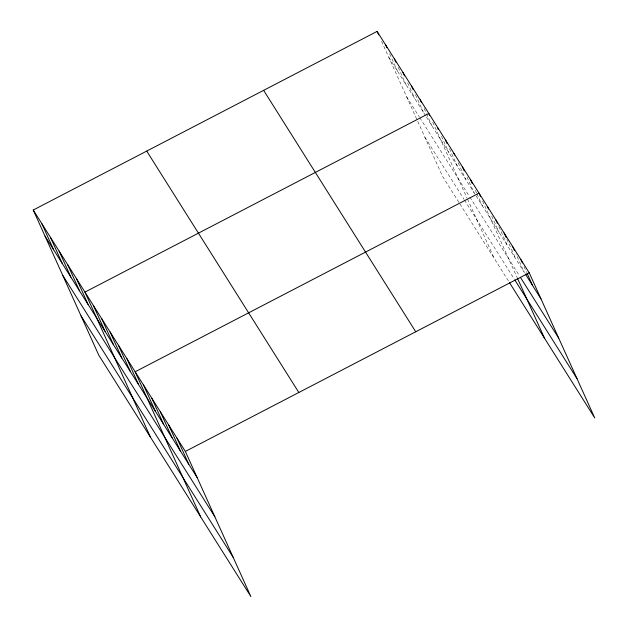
<?xml version="1.0" encoding="UTF-8"?>
<svg xmlns="http://www.w3.org/2000/svg" width="628" height="628" viewBox="0 0 628 628"><rect width="100%" height="100%" fill="white"/><g stroke="black" fill="none" stroke-linecap="round" stroke-linejoin="round"><path stroke-width="0.47" stroke-dasharray="3.14 2.35" d="M388.873 57.47L425.886 116.211M426.388 117.012L475.624 195.143M476.142 195.975L524.247 272.324L516.012 254.073M406.614 96.767L419.292 116.887M419.802 117.687L469.312 196.274M469.838 197.106L519.513 275.935M424.897 137.257L463.943 199.217M464.445 200.026L514.261 279.091M458.872 202.31L442.646 176.562L381.023 40.09M459.884 203.919L509.002 281.878M523.988 266.484L526.727 272.568M506.859 239.056L515.886 259.042M498.883 226.653L507.518 245.768M491.7 215.977L499.15 232.486M482.547 200.968L517.276 277.874M475.357 190.292L476.534 192.898M476.927 193.769L482.422 205.937M466.989 177.018L474.054 192.655M458.236 162.872L465.686 179.38M449.475 148.726L457.317 166.098M441.5 136.315L448.957 152.824M432.739 122.17L467.075 198.213M467.475 199.092L494.362 258.642M424.12 108.487L426.082 112.836M426.475 113.699L431.97 125.867M415.5 94.804L423.35 112.184M407.666 82.865L414.731 98.51M398.262 67.447L406.112 84.827M389.643 53.773L397.493 71.145"/><path stroke-width="0.94" d="M33.245 210.027L185.354 451.438L250.894 596.6L98.784 355.189L33.245 210.027L377.106 31.4L529.216 272.811L594.755 417.973L509.528 282.702M185.354 451.438L529.216 272.811M525.298 273.981L540.983 298.873M520.557 277.6L558.724 338.178M514.787 279.915L577.006 378.668M263.627 90.346L415.736 331.757M146.716 151.081L298.826 392.492M45.012 236.097L197.121 477.508M62.761 275.394L214.87 516.805M81.043 315.892L233.153 557.303M520.847 259.537L522.418 263.006M527.12 273.431L532.615 285.599M512.479 246.255L514.442 250.603M504.111 232.98L506.074 237.321M495.751 219.698L497.321 223.176M487.383 206.424L488.56 209.03M480.585 196.619L479.015 193.141L135.161 371.776L200.701 516.938M517.668 278.761L544.555 338.304M470.647 179.867L472.217 183.345M462.286 166.593L464.249 170.934M453.918 153.311L454.703 155.053M445.55 140.036L447.12 143.514M437.575 127.625L438.36 129.36M429.607 115.214L428.822 113.48L84.961 292.106L150.508 437.269M420.203 99.797L421.38 102.403M411.583 86.122L413.153 89.592M402.964 72.44L404.534 75.917M394.345 58.757L395.907 62.235M385.725 45.083L386.895 47.689M377.106 31.4L378.668 34.878M176.986 438.163L188.761 464.225M168.626 424.889L180.393 450.951M160.258 411.607L172.025 437.677M151.89 398.333L163.665 424.395M143.522 385.05L155.297 411.12M126.793 358.494L138.56 384.564M118.425 345.219L130.2 371.289M110.065 331.945L121.832 358.007M101.697 318.663L113.464 344.733M93.329 305.389L105.096 331.451M76.341 278.432L88.116 304.494M67.722 264.749L79.497 290.819M59.103 251.067L70.87 277.136M50.483 237.392L62.251 263.454M41.864 223.709L53.631 249.779"/></g></svg>
